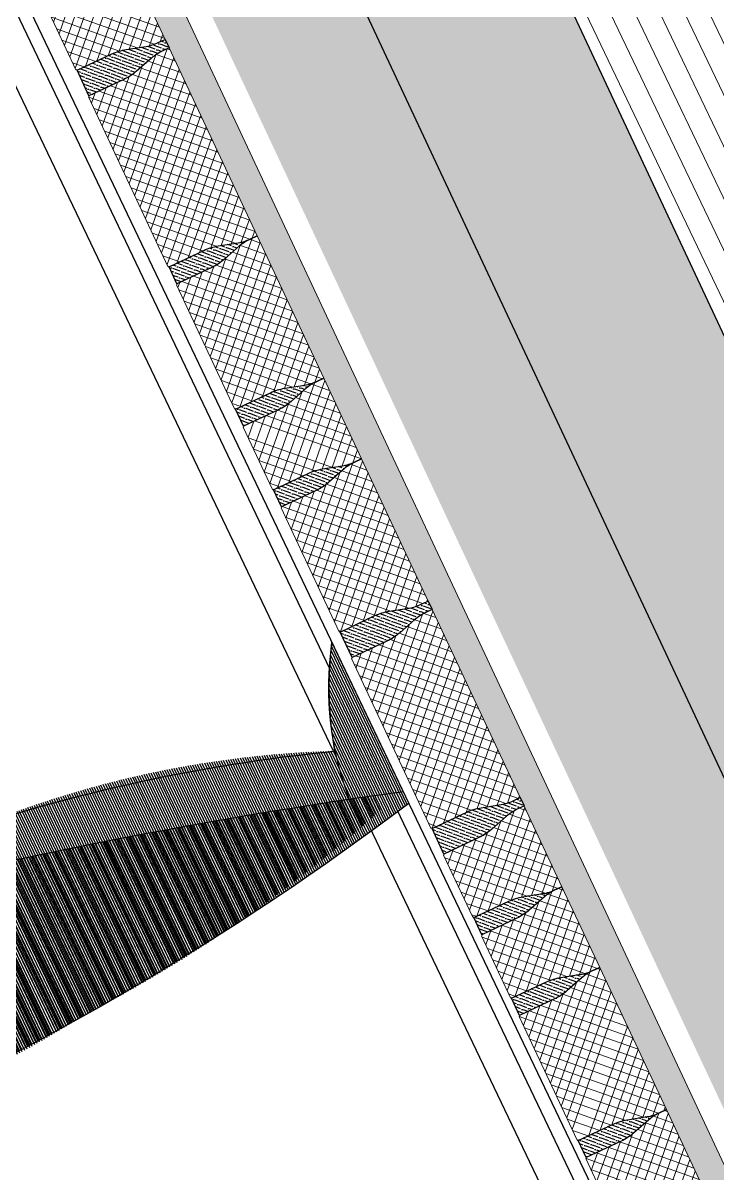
# Model space of a CAD drawing. Header units: metres. Extents: x 679304 to 680626, y 2747329 to 2750056.
# Drawn here: x 679538.747 to 679539.487, y 2747430.985 to 2747432.212 of the extents above; entities that cross this region are included whole.
import ezdxf

# ---------------------------------------------------------------- set-up
doc = ezdxf.new("R2010")
doc.units = ezdxf.units.M
doc.header["$XCLIPFRAME"] = 0
doc.layers.add('-aux', color=50, linetype='Continuous', plot=False)
doc.layers.add('00_Aux', color=5, linetype='Continuous', plot=False)
for name, color, linetype, lineweight in [('02-L-projecció', 6, 'Continuous', 5), ('02-L-seccionat', 4, 'Continuous', 5), ('3-TR Formigó', 252, 'Continuous', 0), ('3-TR terra compactada', 45, 'Continuous', 0), ('3-TR Tot-u', 37, 'Continuous', 0)]:
    doc.layers.add(name, color=color, linetype=linetype, lineweight=lineweight)
doc.layers.add('02-L-SEC-View 1', color=7, linetype='Continuous')
doc.layers.add('3-TR tot_u', color=8, linetype='Continuous', lineweight=5, true_color=0x787878)
for name, color, linetype, true_color in [('EIT_3 TR sorra', 9, 'Continuous', 0xd8ceb0), ('SL_TREE_ACACIA_PYCNANTHA', 52, 'Continuous', 0xe0e000), ('SL_TREE_BOMBAX_CEIBA', 24, 'Continuous', 0x8f2400), ('SL_TREE_PROSOPIS_CINERARIA', 66, 'Continuous', 0x5f7f00)]:
    doc.layers.add(name, color=color, linetype=linetype, true_color=true_color)
picture_1 = doc.add_image_def('image2.png', size_in_pixel=(716, 586))
picture_2 = doc.add_image_def('image3.png', size_in_pixel=(1135, 973))
picture_3 = doc.add_image_def('image1.png', size_in_pixel=(900, 793))
pattern_1 = [(44.99999999999999, (-21.06302653206512, 1.064129065256565), (-0.0067351920908019, 0.0067351920908019), []), (134.9999999999999, (-21.06302653206512, 1.064129065256565), (-0.0067351920908019, -0.0067351920908019), [])]
pattern_2 = [(43.98579928974752, (-7.050391525961458, -100.0883325738832), (0.0019272751255601, 0.0066038919240475), [0.0085328125000001, -0.0017065625, 0, -0.0017065625])]

# ---------------------------------------------------------------- blocks, each defined once
blk = doc.blocks.new('General Section WaterFalls')
at = {"layer": '3-TR Formigó'}
h = blk.add_hatch(dxfattribs=at)
h.set_pattern_fill('ANSI37', color=256, scale=0.003, angle=-18.27604261022104, style=0)
h.set_pattern_definition([(44.99999999999999, (-22.75397421512753, 1.077320956159383), (-0.0067351920908019, 0.0067351920908019), []), (134.9999999999999, (-22.75397421512753, 1.077320956159383), (-0.0067351920908019, -0.0067351920908019), [])])
edge = h.paths.add_edge_path()
edge.add_line((21.9023396470584, -30.09508541738615), (21.90240355192034, -30.08688988849667))
edge.add_arc((21.85398745862767, -30.08651237282902), 0.0484175649230996, -0.4467450231167824, 15.55227412958898)
edge.add_line((21.90063227433711, -30.07353077898733), (21.89484752481898, -30.05274530857753))
edge.add_arc((21.94989984016865, -30.03742385143414), 0.057144592462795, 179.5532501677238, 195.5522692723542, ccw=False)
edge.add_line((21.89275698410347, -30.03697828506119), (21.89307764207185, -29.99585426224232))
edge.add_line((21.8930776421912, -29.99585426226258), (21.89228046079783, -29.99584804513678))
edge.add_line((21.89228046033532, -29.99584804521873), (21.89228704250957, -29.99500399500162))
edge.add_line((21.8922870438546, -29.99500399501994), (21.81899147761222, -29.99443248384072))
edge.add_line((21.81899147713557, -29.9944324833341), (21.81898489500088, -29.99527653454507))
edge.add_line((21.81898489454761, -29.99527653586119), (21.81818771314607, -29.99527031579031))
edge.add_line((21.81818771362305, -29.99527031509206), (21.81786705596306, -30.03639434291677))
edge.add_arc((21.76072420878336, -30.03594878106378), 0.0571445841313688, -16.44576432809248, -0.44674519530951784, ccw=False)
edge.add_line((21.81553090177477, -30.05212684767321), (21.80942273260667, -30.07281959105859))
edge.add_arc((21.85585943190381, -30.08652697061189), 0.0484175513567676, 163.5542323495689, 179.5532514948844)
edge.add_line((21.80744335241616, -30.08614945109002), (21.80737944957948, -30.09434498015795))
edge.add_line((21.80737945018336, -30.09434498054907), (21.90233964721727, -30.09508541755347))
h = blk.add_hatch(dxfattribs=at)
h.set_pattern_fill('ANSI37', color=256, scale=0.003, angle=-18.27604261022104, style=0)
h.set_pattern_definition(pattern_1)
edge = h.paths.add_edge_path()
edge.add_line((22.06982569443062, -30.09639486507513), (22.0698895968961, -30.08819933490381))
edge.add_arc((22.02147351158783, -30.08782180957496), 0.0484175568783834, -0.4467552747807046, 15.55226391264616)
edge.add_line((22.068118322175, -30.07484022667632), (22.06233357195404, -30.0540547550536))
edge.add_arc((22.11738588614389, -30.03873329702765), 0.0571445926253242, 179.553250576455, 195.5522697251875, ccw=False)
edge.add_line((22.06024303147569, -30.0382877313532), (22.06056368914794, -29.99716370794612))
edge.add_line((22.06056368909776, -29.99716370785609), (22.0597665076689, -29.99715749120897))
edge.add_line((22.05976650770754, -29.99715749151074), (22.05977308951467, -29.99631344166278))
edge.add_line((22.05977308936417, -29.99631344131194), (21.91395165101313, -29.99517641831788))
edge.add_line((21.91395165026188, -29.99517641821876), (21.91394507048817, -29.99602047119026))
edge.add_line((21.91394507093355, -29.99602047121152), (21.9131478887582, -29.99601425088508))
edge.add_line((21.913147888612, -29.99601425090805), (21.91282723076641, -30.03713827818106))
edge.add_arc((21.85568438237533, -30.03669271385297), 0.0571445854133193, -16.445767172759474, -0.44674806095338226, ccw=False)
edge.add_line((21.91049107676372, -30.05287078325637), (21.90438290832986, -30.07356352590343))
edge.add_arc((21.95081960828975, -30.08727090782486), 0.0484175526935479, 163.5542300936993, 179.553249204069)
edge.add_line((21.90240352740511, -30.08689338690601), (21.90233962331697, -30.09508891605104))
edge.add_line((21.90233962284401, -30.09508891636506), (22.06982569393678, -30.09639486484757))
h = blk.add_hatch(dxfattribs=at)
h.set_pattern_fill('ANSI37', color=256, scale=0.003, angle=-18.27604261022104, style=0)
h.set_pattern_definition(pattern_1)
edge = h.paths.add_edge_path()
edge.add_line((22.1647858642973, -30.09713886864484), (22.16484976930527, -30.08894333931319))
edge.add_arc((22.11643367586658, -30.08856582292356), 0.0484175649548525, -0.4467444563532101, 15.55227466404321)
edge.add_line((22.16307849111036, -30.0755842293147), (22.15729374159222, -30.0547987589049))
edge.add_arc((22.2123460569419, -30.03947730315849), 0.0571445920410293, 179.5532493145228, 195.5522684316683, ccw=False)
edge.add_line((22.15520320134237, -30.03903173562139), (22.15552385931076, -29.99790771280252))
edge.add_line((22.15552385943011, -29.99790771282278), (22.15472667825781, -29.99790149576999))
edge.add_line((22.15472667803988, -29.9979014955461), (22.15473325977196, -29.99705744518296))
edge.add_line((22.15473325969651, -29.99705744488165), (22.08143769367523, -29.99648593377544))
edge.add_line((22.08143769437447, -29.99648593482561), (22.0814311120187, -29.99732998596358))
edge.add_line((22.08143111132085, -29.99732998479158), (22.08063393017588, -29.99732376431502))
edge.add_line((22.08063393086195, -29.9973237651866), (22.08031327294539, -30.03844779341697))
edge.add_arc((22.0231704255566, -30.03800223208964), 0.0571445841631217, -16.445763861437285, -0.44674471510109015, ccw=False)
edge.add_line((22.07797711901367, -30.05418029823341), (22.071868949589, -30.07487304202444))
edge.add_arc((22.11830564914271, -30.08858042187057), 0.0484175513567676, 163.5542323495689, 179.5532514948844)
edge.add_line((22.0698895691894, -30.08820290234871), (22.06982566671984, -30.09639843104748))
edge.add_line((22.06982566695661, -30.09639843134209), (22.16478586362339, -30.09713886871566))
h = blk.add_hatch(dxfattribs=at)
h.set_pattern_fill('ANSI37', color=256, scale=0.003, angle=-18.27604261022104, style=0)
h.set_pattern_definition(pattern_1)
edge = h.paths.add_edge_path()
edge.add_line((22.25974611891434, -30.09787223767489), (22.25981002399736, -30.08967670885843))
edge.add_arc((22.21139393234626, -30.08929919358343), 0.0484175634033132, -0.4467438658289859, 15.55227527998455)
edge.add_line((22.25803874619305, -30.07631759997457), (22.25225399659986, -30.05553212904958))
edge.add_arc((22.30730631202459, -30.04021067125723), 0.057144592462795, 179.5532501677238, 195.5522692723542, ccw=False)
edge.add_line((22.25016345549375, -30.03976510511711), (22.25048411357267, -29.99864108233475))
edge.add_line((22.25048411358148, -29.99864108255133), (22.2496869321881, -29.99863486542553))
edge.add_line((22.24968693219125, -29.99863486504182), (22.24969351436551, -29.99779081482471))
edge.add_line((22.24969351477921, -29.99779081484303), (22.1763979484263, -29.9972193036273))
edge.add_line((22.17639794806018, -29.99721930408851), (22.1763913659255, -29.99806335529948))
edge.add_line((22.17639136686921, -29.99806335521862), (22.17559418557821, -29.99805713518424))
edge.add_line((22.17559418501332, -29.9980571353808), (22.17527352735333, -30.03918116320551))
edge.add_arc((22.1181306806393, -30.0387356011197), 0.0571445840205445, -16.445764324364518, -0.4467451595709804, ccw=False)
edge.add_line((22.1729373736307, -30.05491366749629), (22.16682920435207, -30.07560641084516))
edge.add_arc((22.21326590375975, -30.08931378927082), 0.0484175515028689, 163.554233446704, 179.5532525440513)
edge.add_line((22.1648498242721, -30.0889362716116), (22.16478592158145, -30.09713180023736))
edge.add_line((22.1647859220393, -30.09713180037215), (22.25974611881663, -30.09787223778222))
h = blk.add_hatch(dxfattribs=at)
h.set_pattern_fill('ANSI37', color=256, scale=0.003, angle=-18.27604261022104, style=0)
h.set_pattern_definition(pattern_1)
edge = h.paths.add_edge_path()
edge.add_line((22.49097582977265, -30.09967522299849), (22.49103973437393, -30.09147969304213))
edge.add_arc((22.44262365018949, -30.09110217634589), 0.0484175570857096, -0.4467455132575356, 15.55227354001481)
edge.add_line((22.48926845798269, -30.078120585531), (22.48348370842498, -30.05733511412733))
edge.add_arc((22.53853602521122, -30.04201365541667), 0.0571445945635214, 179.5532509293158, 195.5522701089784, ccw=False)
edge.add_line((22.48139316821471, -30.04156809020788), (22.48171382636461, -30.00044406646815))
edge.add_line((22.48171382630244, -30.00044406577945), (22.4809166453908, -30.00043784979354))
edge.add_line((22.48091664537787, -30.00043785059825), (22.48092322607958, -29.99959380038522))
edge.add_line((22.48092322563753, -29.99959380039945), (22.28135784349012, -29.9980377172951))
edge.add_line((22.28135784342885, -29.9980377170723), (22.28135126129417, -29.99888176828327))
edge.add_line((22.28135126130656, -29.99888176796958), (22.28055408082892, -29.99887554918461))
edge.add_line((22.28055408131331, -29.99887554952875), (22.28023342324255, -30.0399995752562))
edge.add_arc((22.22309056483209, -30.039554013405), 0.0571445944703978, -16.445763722848085, -0.4467446058545761, ccw=False)
edge.add_line((22.27789726899937, -30.05573208257556), (22.2717890992035, -30.07642482526321))
edge.add_arc((22.31822580005974, -30.09013220248744), 0.0484175517950717, 163.5542356409741, 179.5532547689258)
edge.add_line((22.26980972010642, -30.08975468622521), (22.26974581682757, -30.0979502151471))
edge.add_line((22.26974581601098, -30.09795021545142), (22.49097583005127, -30.09967522327349))
h = blk.add_hatch(dxfattribs=at)
h.set_pattern_fill('ANSI37', color=256, scale=0.003, angle=-18.27604261022104, style=0)
h.set_pattern_definition(pattern_1)
edge = h.paths.add_edge_path()
edge.add_line((22.66846157098189, -30.10106264031492), (22.66852547352243, -30.09286711065879))
edge.add_arc((22.62010938860476, -30.09248958714306), 0.0484175575277632, -0.4467537853911436, 15.5522653626231)
edge.add_line((22.66675419872627, -30.0795080033131), (22.66096944898296, -30.05872253135773))
edge.add_arc((22.71602176269516, -30.04340107366443), 0.0571445910121853, 179.5532511125338, 195.5522702470631, ccw=False)
edge.add_line((22.65887890849263, -30.04295550798997), (22.65919956612529, -30.00183148358904))
edge.add_line((22.65919956564903, -30.00183148402721), (22.65840238403865, -30.00182526830093))
edge.add_line((22.65840238472447, -30.00182526814751), (22.65840896656709, -30.00098121782088))
edge.add_line((22.65840896684677, -30.00098121794872), (22.51258752871681, -29.99984419502767))
edge.add_line((22.51258752821013, -29.99984419485554), (22.51258094814028, -30.00068824723884))
edge.add_line((22.51258094841614, -30.00068824738264), (22.51178376635134, -30.0006820270927))
edge.add_line((22.51178376656026, -30.0006820266135), (22.51146310845809, -30.04180605429219))
edge.add_arc((22.4543202589266, -30.04136049211957), 0.0571445857937323, -16.44576484321192, -0.4467457313884893, ccw=False)
edge.add_line((22.50912695471197, -30.05753855966032), (22.50301878624263, -30.07823130278606))
edge.add_arc((22.5494554839097, -30.09193868422881), 0.0484175509333363, 163.5542296089313, 179.5532487454264)
edge.add_line((22.50103940442205, -30.09156116330996), (22.50097550033391, -30.09975669245499))
edge.add_line((22.5009755003266, -30.09975669207051), (22.66846157119829, -30.10106264048001))
h = blk.add_hatch(dxfattribs=at)
h.set_pattern_fill('ANSI37', color=256, scale=0.003, angle=-18.27604261022104, style=0)
h.set_pattern_definition(pattern_1)
edge = h.paths.add_edge_path()
edge.add_line((22.76342174177989, -30.10180657403544), (22.7634856463102, -30.09361104503645))
edge.add_arc((22.71506955381483, -30.09323352924548), 0.0484175649548525, -0.4467444563532101, 15.55227466404321)
edge.add_line((22.76171436952427, -30.08025193586945), (22.75592962022722, -30.05946646553267))
edge.add_arc((22.81098193489015, -30.04414500878193), 0.057144592462795, 179.5532501677238, 195.5522692723542, ccw=False)
edge.add_line((22.75383907975629, -30.04369944194332), (22.75415973794576, -30.00257541919746))
edge.add_line((22.75415973877534, -30.00257541937754), (22.75336255738197, -30.00256920225174))
edge.add_line((22.75336255645379, -30.00256920186803), (22.75336913840696, -30.0017251515779))
edge.add_line((22.75336913857609, -30.00172515166923), (22.68007357244426, -30.00115364052652))
edge.add_line((22.68007357232272, -30.00115364114754), (22.68006698996696, -30.00199769228551))
edge.add_line((22.68006699020043, -30.00199769157916), (22.67926980913051, -30.00199147161779))
edge.add_line((22.6792698088102, -30.00199147174135), (22.67894915092913, -30.04311549949304))
edge.add_arc((22.62180630350485, -30.04266993771307), 0.0571445840205445, -16.445764324364518, -0.4467451595709804, ccw=False)
edge.add_line((22.67661299789324, -30.05884800408967), (22.67050482850407, -30.07954074740203))
edge.add_arc((22.71694152802229, -30.09324812656269), 0.048417551386513, 163.554233451104, 179.5532525862316)
edge.add_line((22.66852544853464, -30.09287060843781), (22.66846154602959, -30.10106613761525))
edge.add_line((22.66846154537052, -30.10106613789685), (22.76342174229388, -30.10180657486474))
h = blk.add_hatch(dxfattribs=at)
h.set_pattern_fill('ANSI37', color=256, scale=0.003, angle=-18.27604261022104, style=0)
h.set_pattern_definition(pattern_1)
edge = h.paths.add_edge_path()
edge.add_line((22.93090781243518, -30.10311252390966), (22.9309717151968, -30.09491699432655))
edge.add_arc((22.88255562866106, -30.09453946957365), 0.0484175590793026, -0.4467543759151388, 15.55226474668205)
edge.add_line((22.92920044064522, -30.08155788597651), (22.92341569068083, -30.06077241394813))
edge.add_arc((22.97846800275147, -30.04545095469803), 0.0571445895615756, 179.5532520930825, 195.5522712217721, ccw=False)
edge.add_line((22.92132514948026, -30.04500539042056), (22.92164580707744, -30.0038813664983))
edge.add_line((22.92164580803365, -30.00388136692345), (22.92084862671532, -30.00387515031284))
edge.add_line((22.92084862664342, -30.00387515011244), (22.92085520878218, -30.003031100374))
edge.add_line((22.92085520830005, -30.00303110084497), (22.77503376965287, -30.0018940772627))
edge.add_line((22.77503376966342, -30.00189407682047), (22.77502718988971, -30.00273812979197))
edge.add_line((22.77502718940377, -30.00273812958039), (22.77423000756005, -30.00273190936348))
edge.add_line((22.77423000801355, -30.00273190950975), (22.77390934957976, -30.04385593707891))
edge.add_arc((22.71676650084555, -30.04341037385166), 0.0571445856194023, -16.445765776522194, -0.4467466560666935, ccw=False)
edge.add_line((22.77157319616526, -30.05958844232373), (22.76546502777097, -30.08028118596465))
edge.add_arc((22.81190172443166, -30.09398856712505), 0.048417549319226, 163.5542302212982, 179.5532493359505)
edge.add_line((22.76348564680666, -30.09361104574054), (22.76342174264346, -30.10180657437038))
edge.add_line((22.76342174177989, -30.10180657403544), (22.93090781239501, -30.1031125228506))
h = blk.add_hatch(dxfattribs=at)
h.set_pattern_fill('ANSI37', color=256, scale=0.003, angle=-18.27604261022104, style=0)
h.set_pattern_definition(pattern_1)
edge = h.paths.add_edge_path()
edge.add_line((23.15213782852516, -30.10483750584536), (23.15220173286987, -30.09664197629467))
edge.add_arc((23.10378564661369, -30.09626445919276), 0.0484175584946718, -0.4467466283651467, 15.55227246631219)
edge.add_line((23.15043045580387, -30.08328286837786), (23.1446457063922, -30.06249739653203))
edge.add_arc((23.19969802210108, -30.04717593826354), 0.0571445932096191, 179.5532518741258, 195.5522710187067, ccw=False)
edge.add_line((23.14255516650155, -30.04673037305475), (23.14287582454091, -30.00560634927851))
edge.add_line((23.14287582458928, -30.00560634955764), (23.14207864375271, -30.00560013408692))
edge.add_line((23.14207864366472, -30.00560013344511), (23.14208522458751, -30.0047560833051))
edge.add_line((23.14208522392437, -30.00475608371198), (22.94251984177696, -30.00320000060762))
edge.add_line((22.94251984264702, -30.00320000061766), (22.94251326021619, -30.00404405124044))
edge.add_line((22.9425132595934, -30.00404405128211), (22.94171607911577, -30.00403783249714))
edge.add_line((22.94171607960016, -30.00403783237562), (22.9413954215294, -30.04516185810307))
edge.add_arc((22.8842525659129, -30.04471629764885), 0.0571445928397872, -16.445762741073622, -0.44674358956729066, ccw=False)
edge.add_line((22.93905926821754, -30.06089436542243), (22.93295109831113, -30.08158710807357))
edge.add_arc((22.97938779881224, -30.09529448486865), 0.0484175516787158, 163.5542356453741, 179.5532547689258)
edge.add_line((22.93097171839327, -30.09491696860641), (22.93090781496839, -30.10311249797048))
edge.add_line((22.93090781522915, -30.10311249829829), (23.15213782937997, -30.10483750615686))
h = blk.add_hatch(dxfattribs=at)
h.set_pattern_fill('ANSI37', color=256, scale=0.003, angle=-18.27604261022104, style=0)
h.set_pattern_definition(pattern_1)
edge = h.paths.add_edge_path()
edge.add_line((23.25709772249684, -30.10565591463819), (23.25716162743383, -30.09746038626391))
edge.add_arc((23.2087455354631, -30.09708287054673), 0.0484175649548525, -0.4467444563532101, 15.55227466404321)
edge.add_line((23.25539034977555, -30.08410127693788), (23.24960560018236, -30.06331580601288))
edge.add_arc((23.3046579156071, -30.04799434868619), 0.057144592462795, 179.5532501677238, 195.5522692723542, ccw=False)
edge.add_line((23.24751506093889, -30.04754878161475), (23.24783571901782, -30.00642475883239))
edge.add_line((23.24783571902663, -30.00642475951463), (23.24703853785433, -30.00641854246184))
edge.add_line((23.24703853810206, -30.00641854270361), (23.24704511994468, -30.00557449237698))
edge.add_line((23.24704511882737, -30.0055744915735), (23.173749552585, -30.00500298039428))
edge.add_line((23.17374955257401, -30.00500298058614), (23.17374297043933, -30.00584703179712))
edge.add_line((23.17374297138304, -30.0058470312506), (23.17294579009203, -30.00584081121621))
edge.add_line((23.17294578999281, -30.00584081164561), (23.17262513233282, -30.04696483947032))
edge.add_arc((23.11548228515312, -30.04651927901432), 0.0571445841948746, -16.44576339478209, -0.4467442348927193, ccw=False)
edge.add_line((23.17028897907585, -30.0626973444596), (23.16418080961161, -30.08339008725677))
edge.add_arc((23.21061750873923, -30.09709746623412), 0.0484175513716403, 163.5542329003365, 179.5532520194679)
edge.add_line((23.16220142878592, -30.09671994834207), (23.16213752639141, -30.10491547755603))
edge.add_line((23.16213752655313, -30.10491547733546), (23.25709772310937, -30.1056559146725))
at = {"layer": '3-TR terra compactada'}
h = blk.add_hatch(dxfattribs=at)
h.set_pattern_fill('LINE', color=256, scale=0.0075)
h.set_pattern_definition([(360, (-1.593222050461918, -1.450000001117587), (0, 0.0238125), [])])
edge = h.paths.add_edge_path(flags=16)
edge.add_arc((87.91270721703766, -34.89102650922723), 0.0300000000000011, 0, 360)
h.paths.add_polyline_path([(60.86794612370431, -34.06345526850782), (60.86794612370431, -34.8165326055605), (77.28848761087283, -34.81653260439634), (77.28848760994151, -35.96653260430321), (94.02980208816007, -35.96653260337189), (94.02346620196477, -34.53352967253886), (88.77741158520803, -34.42881766473874), (88.7764219455421, -34.4783984052483), (88.67512278445065, -34.85645277681761), (84.06023222394288, -34.76436978625134), (83.96552849235012, -34.41241660504602), (83.95774579746649, -34.38224918977358), (83.95875280490145, -34.33179827523418), (79.98875382728875, -34.25026744417846), (79.98875382775441, -35.78771875007078), (77.43852502759546, -35.78771875007078), (77.43852502852678, -35.43748732609675), (78.61814005719498, -35.43770227907226), (78.05505687510595, -33.4629564518109), (67.10211191978306, -33.3788115279749), (67.01179703883827, -33.17811179091223), (66.85097349714488, -33.17687627975829), (63.56725041614845, -33.15126436809078), (63.56725041707978, -34.70336046814919), (61.01713174395263, -34.70336046768352), (61.0171317444183, -34.35336060426198), (62.10765844490379, -34.35336060402915), (61.58575402200222, -32.50950451311656), (50.68157043308019, -32.42573419259861), (50.59114177431911, -32.2250335814897), (50.42511908290908, -32.2237581287045), (47.14811543934047, -32.19819437991828), (47.14721526950597, -33.38156245509163), (44.99754665372893, -33.38156245509163), (44.99754665279761, -33.03156259073876), (45.56926759378984, -33.03156259120442), (45.14311256445944, -31.55625739693642), (34.2616229839623, -31.47266142093577), (34.17091776337475, -31.2719586850144), (34.00475173024461, -31.27068213094026), (30.72633214015514, -31.24511096207425), (30.72633214108646, -32.37863686797209), (28.57621343620122, -32.37863686820492), (28.57621343526989, -32.02863700361922), (29.14793437626213, -32.02863700361922), (28.72177934786305, -30.55333180958405), (17.8412764519453, -30.4697434140835), (17.68143947003409, -31.50181839196012), (28.27606689184904, -31.50181839149445), (28.27606689091772, -32.61037793336436), (44.44740463607013, -32.61037793196738), (44.44740463700145, -34.06345526920631)])
at = {"layer": '3-TR Tot-u'}
h = blk.add_hatch(dxfattribs=at)
h.set_pattern_fill('EARTH', color=256, scale=0.005, angle=-84.07414778341365)
h.set_pattern_definition([(275.9258522165863, (27.87454973626882, -31.62861592276022), (0.0348582512672567, -0.0283024260194916), [0.03175, -0.03175]), (275.9258522165863, (27.88639236288145, -31.62738670548424), (0.0348582512672567, -0.0283024260194916), [0.03175, -0.03175]), (275.9258522165863, (27.89823498949409, -31.6261574884411), (0.0348582512672567, -0.0283024260194916), [0.03175, -0.03175]), (5.925852216586345, (27.90259227156639, -31.62969529186375), (0.0283024260194916, 0.0348582512672567), [0.03175, -0.03175]), (5.925852216586345, (27.90382148884237, -31.64153791847639), (0.0283024260194916, 0.0348582512672567), [0.03175, -0.03175]), (5.925852216586345, (27.90505070518702, -31.65338054532185), (0.0283024260194916, 0.0348582512672567), [0.03175, -0.03175])])
h.paths.add_polyline_path([(17.8412764519453, -30.4697434140835), (28.72177934786305, -30.55333180958405), (28.80537299579009, -30.84863540693187), (29.57612518081442, -30.84863695688546), (29.57612646790222, -30.55989524768666), (28.95151915913448, -30.5550967627205), (28.89673480344936, -30.35466998582706), (17.74958454584703, -30.26903309766203)])
at = {"layer": '3-TR tot_u'}
h = blk.add_hatch(dxfattribs=at)
h.set_pattern_fill('AR-CONC', color=256, scale=0.00025, angle=90.27678088138285)
h.set_pattern_definition([(158.5528234916038, (-16.42133875610307, 0.9000845635309815), (-0.0107141402033441, 0.0444470353765646), [0.0047625, -0.0523874999999999]), (103.5528234916037, (-16.42133875610307, 0.9000845635309815), (-0.042478511822929, -0.0235505220209913), [0.00381, -0.0419101460424999]), (209.0042681916038, (-16.42223159829154, 0.9037884704302996), (-0.0531926501422366, 0.0208965138611374), [0.0040475022, -0.0445225611499999]), (154.7370234916037, (-16.43337874626741, 0.896043692715466), (-0.0115985479610558, 0.0675920588494506), [0.00714375, -0.0785812499999999]), (205.1883811016037, (-16.43434529751539, 0.90167635679245), (-0.0775261334246027, 0.036585164494883), [0.006071255785, -0.0667839020399999]), (99.73697466160377, (-16.43337874626741, 0.896043692715466), (-0.0775261334227856, 0.036585164499046), [0.0057149917675, -0.0628649329799999]), (129.5528234916037, (-16.43238918390125, 0.9030739036388695), (0.0121775151173545, 0.0440684300330318), [0.0047625, -0.0523875]), (74.55282349160389, (-16.43238918390125, 0.9030739036388695), (-0.0485699864642681, -3.6222662037e-06), [0.00381, -0.0419099999999999]), (180.0042684916038, (-16.43137439107522, 0.9067462740931659), (-0.0363924715453394, 0.0440648076110835), [0.0040475022, -0.0445224844]), (146.0528234916037, (-16.42133875610307, 0.9000845635309815), (-0.0202858755293875, -0.0059938829911168), [0, -0.041402, 0, -0.042545, 0, -0.04206875]), (116.0528234916039, (-16.42133875610307, 0.9000845635309815), (-0.0290587158829416, 0.0078679387732416), [0, -0.024257, 0, -0.0404494999999999, 0, -0.01603375]), (76.05282349160386, (-16.41683318512514, 0.8866599751636385), (-0.0094277576651399, 0.0325917034802938), [0, -0.0158749999999999, 0, -0.0495299999999999, 0, -0.0657224999999997]), (66.05282349160387, (-16.41481274971738, 0.8806399798486381), (-0.0178091657507202, 0.033085210695806), [0, -0.0206375, 0, -0.032893, 0, -0.0466725])])
h.paths.add_polyline_path([(28.89673480344936, -30.35466998582706), (29.07426458364353, -30.20602941629477), (17.68178908992559, -30.11850783950649), (17.74958454584703, -30.26903309766203)])
at = {"layer": 'EIT_3 TR sorra'}
h = blk.add_hatch(dxfattribs=at)
h.set_pattern_fill('ANSI36', color=256, scale=0.001075, angle=-1.014200710252469, style=0, double=1)
h.set_pattern_definition([(43.98579928974752, (-7.911473620217293, -100.0816114170011), (0.0019272751255601, 0.0066038919240475), [0.0085328125000001, -0.0017065625, 0, -0.0017065625])])
edge = h.paths.add_edge_path()
edge.add_line((21.90233962284401, -30.09508891683072), (21.90240352457526, -30.08689338739772))
edge.add_arc((21.85398743860424, -30.08651586994529), 0.0484175571965339, -0.4467455554378482, 15.55227354001481)
edge.add_line((21.90063224779442, -30.07353427866474), (21.89484749973658, -30.05274880383322))
edge.add_arc((21.94989981548861, -30.03742734878324), 0.0571445932324025, 179.5532479252431, 195.5522670691067, ccw=False)
edge.add_line((21.89275695988909, -30.03698178054765), (21.89307764530725, -29.99585426191526))
edge.add_line((21.89307764451951, -29.99585426133126), (21.91314791374843, -29.99601075625151))
edge.add_line((21.91314791422337, -29.99601075658575), (21.91282722711974, -30.03713827809429))
edge.add_arc((21.85568437865004, -30.03669271455147), 0.0571445855876494, -16.445766243177218, -0.44674713627517804, ccw=False)
edge.add_line((21.91049107257277, -30.05287078302354), (21.90438290417031, -30.07356352371937))
edge.add_arc((21.95081960363314, -30.08727090805769), 0.0484175521388882, 163.554226806694, 179.5532459300276)
edge.add_line((21.90240352321416, -30.08689338481054), (21.90233962237543, -30.09508891748069))
h = blk.add_hatch(dxfattribs=at)
h.set_pattern_fill('ANSI36', color=256, scale=0.001075, angle=-1.014200710252469, style=0, double=1)
h.set_pattern_definition([(43.98579928974752, (-7.911473644897341, -100.0816149841994), (0.0019272751255601, 0.0066038919240475), [0.0085328125000001, -0.0017065625, 0, -0.0017065625])])
edge = h.paths.add_edge_path()
edge.add_line((22.06982566742226, -30.09639843087644), (22.06988957110372, -30.0882029011067))
edge.add_arc((22.02147349016741, -30.08782538352534), 0.0484175530798496, -0.4467463040015445, 15.55227286415938)
edge.add_line((22.06811829470098, -30.07484379410744), (22.06233354678917, -30.05405831883374))
edge.add_arc((22.11738586146385, -30.03873685747385), 0.0571445942156798, 179.5532539892589, 195.5522731529118, ccw=False)
edge.add_line((22.06024300539866, -30.03829129459337), (22.06056369210378, -29.9971637754052))
edge.add_line((22.06056369142607, -29.99716377584264), (22.08063396025647, -29.99732027308326))
edge.add_line((22.08063396019861, -29.99732027342543), (22.08031327341844, -30.03844779209841))
edge.add_arc((22.02317041205242, -30.03800222836435), 0.0571445991723342, -16.445766208971975, -0.4467471030308161, ccw=False)
edge.add_line((22.07797711901367, -30.05418030079454), (22.07186895097832, -30.07487304112122))
edge.add_arc((22.11830564215779, -30.08858042256907), 0.0484175438924898, 163.5542276698587, 179.5532467843143)
edge.add_line((22.06988957012072, -30.08820289932192), (22.06982566739867, -30.09639842989889))
h = blk.add_hatch(dxfattribs=at)
h.set_pattern_fill('ANSI36', color=256, scale=0.001075, angle=-1.014200710252469, style=0, double=1)
h.set_pattern_definition([(43.98579928974752, (-7.649027403444051, -100.0836648675613), (0.0019272751255601, 0.0066038919240475), [0.0085328125000001, -0.0017065625, 0, -0.0017065625])])
edge = h.paths.add_edge_path()
edge.add_line((22.16478583961725, -30.09714236622676), (22.16484974145904, -30.08894683683027))
edge.add_arc((22.11643365491182, -30.08856931957416), 0.0484175587480732, -0.4467461459621233, 15.55227300076649)
edge.add_line((22.16307846503332, -30.07558772922493), (22.15729371693999, -30.05480225487209))
edge.add_arc((22.21234603226185, -30.03948079864495), 0.0571445923002657, 179.553249723254, 195.552268819521, ccw=False)
edge.add_line((22.15520317619667, -30.03903523087501), (22.15552386231358, -29.99790771198299))
edge.add_line((22.1555238631554, -29.99790771258995), (22.17559413194214, -29.99806420736417))
edge.add_line((22.17559413146227, -29.99806420668028), (22.17527344450468, -30.03919172774665))
edge.add_arc((22.1181305940263, -30.03874616371468), 0.0571445871391887, -16.4457667582966, -0.4467476366154983, ccw=False)
edge.add_line((22.17293729027733, -30.05492423358373), (22.16682912172884, -30.07561697472174))
edge.add_arc((22.21326581761241, -30.08932435675524), 0.0484175490418961, 163.5542285777955, 179.5532477200199)
edge.add_line((22.16484974091873, -30.08894683420658), (22.16478583960233, -30.09714236720938))
h = blk.add_hatch(dxfattribs=at)
h.set_pattern_fill('ANSI36', color=256, scale=0.001075, angle=-1.014200710252469, style=0, double=1)
h.set_pattern_definition([(43.98579928974752, (-7.449107254389673, -100.0852166477125), (0.0019272751255601, 0.0066038919240475), [0.0085328125000001, -0.0017065625, 0, -0.0017065625])])
edge = h.paths.add_edge_path()
edge.add_line((22.2697457880713, -30.09795370791108), (22.25974609406389, -30.09787573760497))
edge.add_line((22.25974609469995, -30.09787573781796), (22.25980999657723, -30.08968020794279))
edge.add_arc((22.21139391558245, -30.08930268604308), 0.0484175525406722, -0.4467518872780677, 15.55226728713962)
edge.add_line((22.25803872058168, -30.07632110128179), (22.25225397112227, -30.055535625497))
edge.add_arc((22.3073062794283, -30.0402141683735), 0.057144585751003, 179.5532518318308, 195.5522709720042, ccw=False)
edge.add_line((22.2501634308137, -30.03976860339753), (22.25048411663038, -29.99864108244477))
edge.add_line((22.25048411684111, -29.99864108208567), (22.28055408125792, -29.99887554819228))
edge.add_line((22.28055408131331, -29.99887554929592), (22.28023339454131, -30.04000307091398))
edge.add_arc((22.22309054294601, -30.0395575077273), 0.0571445889285639, -16.445765417979487, -0.44674625186070216, ccw=False)
edge.add_line((22.27789723966271, -30.0557355764322), (22.27178907129982, -30.0764283181219))
edge.add_arc((22.31822576466948, -30.09013569634408), 0.0484175444917677, 163.5542326091673, 179.5532517164675)
edge.add_line((22.26980969170108, -30.08975817682222), (22.26974578828029, -30.09795370765883))
edge.add_line((22.2697457880713, -30.09795370791108), (22.25974609406389, -30.09787573760497))
h = blk.add_hatch(dxfattribs=at)
h.set_pattern_fill('ANSI36', color=256, scale=0.001075, angle=-1.014200710252469, style=0, double=1)
h.set_pattern_definition([(43.98579928974752, (-7.217877543065696, -100.0870196297765), (0.0019272751255601, 0.0066038919240475), [0.0085328125000001, -0.0017065625, 0, -0.0017065625])])
edge = h.paths.add_edge_path()
edge.add_line((22.5009755003266, -30.09975669160485), (22.49097580605853, -30.09967872023187))
edge.add_line((22.49097580602393, -30.09967872081324), (22.49103970819735, -30.09148319152628))
edge.add_arc((22.44262362550944, -30.09110566880554), 0.0484175543138601, -0.4467525621627644, 15.55226651781234)
edge.add_line((22.48926843283698, -30.07812408450991), (22.48348368319605, -30.05733860964597))
edge.add_arc((22.53853599308059, -30.04201715253294), 0.0571445876233784, 179.5532517402217, 195.5522708379812, ccw=False)
edge.add_line((22.481393143069, -30.04157158732414), (22.48171382877514, -30.00044406633487))
edge.add_line((22.48171382769942, -30.00044406577945), (22.51178379222678, -30.00067853192257))
edge.add_line((22.51178379263729, -30.00067853252403), (22.51146310560871, -30.04180605454777))
edge.add_arc((22.45432025333867, -30.04136049281806), 0.0571445892137182, -16.445764492125306, -0.4467453629212059, ccw=False)
edge.add_line((22.50912695191801, -30.0575385610573), (22.50301878336951, -30.07823130219531))
edge.add_arc((22.54945547739044, -30.09193868050352), 0.0484175461058781, 163.5542319968001, 179.5532511259432)
edge.add_line((22.5010394025594, -30.09156116144732), (22.50097549947023, -30.09975669239346))
edge.add_line((22.5009755003266, -30.09975669160485), (22.49097580605853, -30.09967872023187))
h = blk.add_hatch(dxfattribs=at)
h.set_pattern_fill('ANSI36', color=256, scale=0.001075, angle=-1.014200710252469, style=0, double=1)
h.set_pattern_definition([(43.98579928974752, (-7.312837767414748, -100.0862826905213), (0.0019272751255601, 0.0066038919240475), [0.0085328125000001, -0.0017065625, 0, -0.0017065625])])
edge = h.paths.add_edge_path()
edge.add_line((22.66846154537052, -30.1010661367327), (22.66852544857431, -30.09287060729562))
edge.add_arc((22.62010936811567, -30.09249308775179), 0.0484175520344912, -0.4467488003776685, 15.55227034527366)
edge.add_line((22.66675417264924, -30.07951150089502), (22.66096942440579, -30.05872602551181))
edge.add_arc((22.71602173987776, -30.0434045647271), 0.0571445942156798, 179.5532539892589, 195.5522731529118, ccw=False)
edge.add_line((22.65887888381258, -30.04295900184661), (22.65919957051769, -30.00183148265845))
edge.add_line((22.65919956937432, -30.00183148263023), (22.67926983824021, -30.00198797939217))
edge.add_line((22.67926983907819, -30.00198797951453), (22.67894915204145, -30.04311549859317))
edge.add_arc((22.62180629372597, -30.04266993422061), 0.057144595673277, -16.4457661008596, -0.44674695555107746, ccw=False)
edge.add_line((22.67661299789324, -30.05884800641798), (22.67050482960133, -30.07954074715032))
edge.add_arc((22.71694152150303, -30.09324812912382), 0.0484175454051169, 163.5542276126592, 179.553246760554)
edge.add_line((22.66852544760332, -30.09287060564384), (22.66846154517741, -30.10106613680902))
h = blk.add_hatch(dxfattribs=at)
h.set_pattern_fill('ANSI36', color=256, scale=0.001075, angle=-1.014200710252469, style=0, double=1)
h.set_pattern_definition(pattern_2)
edge = h.paths.add_edge_path()
edge.add_line((22.76342171849683, -30.10181007301435), (22.76348562033862, -30.09361454361786))
edge.add_arc((22.71506953472272, -30.09323702636175), 0.0484175569431325, -0.4467460378408971, 15.55227315894657)
edge.add_line((22.76171434298158, -30.08025543647818), (22.75592959518031, -30.059469961241))
edge.add_arc((22.81098190834746, -30.04414850356989), 0.0571445911088926, 179.5532511125338, 195.5522701820826, ccw=False)
edge.add_line((22.75383905461058, -30.04370293789544), (22.75415974061695, -30.00257541896691))
edge.add_line((22.75415974017233, -30.00257541844622), (22.77423000918016, -30.00273191329345))
edge.add_line((22.77423001034185, -30.0027319137007), (22.77390932316317, -30.04385943469406))
edge.add_arc((22.71676647197455, -30.04341387120076), 0.0571445874560959, -16.44576536578728, -0.44674626746751755, ccw=False)
edge.add_line((22.77157316915691, -30.05959194013849), (22.76546500075445, -30.08028468083433))
edge.add_arc((22.81190169788897, -30.09399206424132), 0.0484175506411338, 163.554227414661, 179.5532465205517)
edge.add_line((22.76348561840132, -30.09361454145983), (22.76342171708492, -30.10181007446262))
h = blk.add_hatch(dxfattribs=at)
h.set_pattern_fill('ANSI36', color=256, scale=0.001075, angle=-1.014200710252469, style=0, double=1)
h.set_pattern_definition(pattern_2)
edge = h.paths.add_edge_path()
edge.add_line((22.93090778682381, -30.10311602009461), (22.93097168995255, -30.09492049014234))
edge.add_arc((22.88255561003461, -30.09454297204502), 0.0484175521770683, -0.4467482757942562, 15.55227087972801)
edge.add_line((22.92920041456818, -30.08156138425693), (22.92341566654583, -30.06077590894673))
edge.add_arc((22.97846798365936, -30.04545444762334), 0.057144595925526, 179.5532534889186, 195.5522725660555, ccw=False)
edge.add_line((22.92132512526587, -30.04500888451003), (22.9216458117499, -30.00388136524885))
edge.add_line((22.92164581082761, -30.00388136529364), (22.94171607951198, -30.00403786297644))
edge.add_line((22.94171608053148, -30.0040378626436), (22.94139539364077, -30.04516538128007))
edge.add_arc((22.88425253285095, -30.04471981851384), 0.0571445975417236, -16.445765223469778, -0.4467460867435875, ccw=False)
edge.add_line((22.93905923934653, -30.06089788954705), (22.93295107083353, -30.08159063020638))
edge.add_arc((22.97938776155934, -30.0952980122529), 0.0484175437612613, 163.554227123491, 179.5532462597309)
edge.add_line((22.9309716890566, -30.09492048923858), (22.93090778696233, -30.10311602051328))
h = blk.add_hatch(dxfattribs=at)
h.set_pattern_fill('ANSI36', color=256, scale=0.001075, angle=-1.014200710252469, style=0, double=1)
h.set_pattern_definition([(43.98579928974752, (-6.556715544313192, -100.0921819135546), (0.0019272751255601, 0.0066038919240475), [0.0085328125000001, -0.0017065625, 0, -0.0017065625])])
edge = h.paths.add_edge_path()
edge.add_line((23.16213749861345, -30.10491897491738), (23.15213780489809, -30.10484100372693))
edge.add_line((23.15213780524209, -30.10484100459144), (23.15220170708388, -30.09664547519494))
edge.add_arc((23.10378562705591, -30.09626795328222), 0.0484175509891328, -0.4467512967538944, 15.55226790308085)
edge.add_line((23.15043043112382, -30.0832863682881), (23.14464568166441, -30.0625008925033))
edge.add_arc((23.19969799369574, -30.04717943631113), 0.0571445889772807, 179.5532507954116, 195.5522699282528, ccw=False)
edge.add_line((23.14255514135584, -30.04673387063667), (23.14287582695144, -30.00560634961089))
edge.add_line((23.14287582645193, -30.0056063500233), (23.17294579086874, -30.00584081612991))
edge.add_line((23.17294579092413, -30.0058408153709), (23.17262510422719, -30.04696833750415))
edge.add_arc((23.11548225115985, -30.0465227754321), 0.0571445907652576, -16.445765007244688, -0.4467458632615262, ccw=False)
edge.add_line((23.17028895067051, -30.06270084390417), (23.16418078212202, -30.08339358504218))
edge.add_arc((23.21061747614294, -30.09710096335039), 0.0484175462371067, 163.5542325431677, 179.5532516927069)
edge.add_line((23.16220140177756, -30.09672344452702), (23.16213749835677, -30.10491897536363))
edge.add_line((23.16213749861345, -30.10491897491738), (23.15213780489809, -30.10484100372693))
h = blk.add_hatch(dxfattribs=at)
h.set_pattern_fill('ANSI36', color=256, scale=0.001075, angle=-1.014200710252469, style=0, double=1)
h.set_pattern_definition([(62.26184189996857, (51.65618912968785, 217.9220343257766), (-0.0002408934137097, 0.0068751544213446), [0.0085328125000001, -0.0017065625, 0, -0.0017065625])])
h.paths.add_polyline_path([(17.68118957895785, -30.093503233511), (29.07426458550617, -30.18102941382676), (29.07449839450419, -30.15103024290875), (17.68115054583177, -30.06226211832836)])
at = {"layer": '-aux'}
for points in [[(21.90233962191269, -30.09508891822771), (21.90233962284401, -30.09508891683072), (21.90240352414548, -30.08689338620752, 0.0699225111475427), (21.90063224779442, -30.07353427866474), (21.89484749967232, -30.05274880444631, -0.0699225111480096), (21.89275695988909, -30.03698178054765), (21.89307764451951, -29.99585426133126), (21.91314791422337, -29.99601075658575), (21.9128272277303, -30.03713827766478, -0.0699225111484148), (21.91049107257277, -30.05287078302354), (21.90438290545717, -30.07356352405623, 0.0699225111479849), (21.90240352321416, -30.08689338481054), (21.90233962191269, -30.09508891822771), (21.90233962284401, -30.09508891683072)], [(22.06982566742226, -30.09639843041077), (22.06982566742226, -30.09639843087644), (22.06988957058638, -30.0882029007189, 0.0699225111475427), (22.06811829470098, -30.07484379410744), (22.06233354657888, -30.05405831942335, -0.0699225111480096), (22.06024300539866, -30.03829129459337), (22.06056369142607, -29.99716377584264), (22.08063396019861, -29.99732027342543), (22.08031327417121, -30.03844779217616, -0.0699225111484148), (22.07797711901367, -30.05418030079454), (22.07186895143241, -30.07487304089591, 0.0699225111479849), (22.06988957012072, -30.08820289932192), (22.06982566742226, -30.09639843041077), (22.06982566742226, -30.09639843087644)], [(22.16478583915159, -30.09714236762375), (22.16478583961725, -30.09714236622676), (22.16484974231571, -30.08894683746621, 0.0699225111475427), (22.16307846503332, -30.07558772922493), (22.15729371691123, -30.05480225454085, -0.0699225111480096), (22.15520317619667, -30.03903523087501), (22.1555238631554, -29.99790771258995), (22.17559413146227, -29.99806420668028), (22.17527344450354, -30.03919172869064, -0.0699225111484148), (22.17293729027733, -30.05492423358373), (22.16682912223041, -30.07561697508208, 0.0699225111479849), (22.16484974091873, -30.08894683420658), (22.16478583915159, -30.09714236762375), (22.16478583961725, -30.09714236622676)], [(22.2697457880713, -30.09795370791108), (22.25974609469995, -30.09787573781796), (22.25980999553576, -30.08968020696193, 0.0699225111475427), (22.25803872058168, -30.07632110128179), (22.25225397059694, -30.05553562613204, -0.0699225111480096), (22.2501634308137, -30.03976860339753), (22.25048411684111, -29.99864108208567), (22.28055408131331, -29.99887554929592), (22.28023339342326, -30.04000307014212, -0.0699225111484148), (22.27789723966271, -30.0557355764322), (22.27178907161579, -30.07642831816338, 0.0699225111479849), (22.26980969170108, -30.08975817682222), (22.2697457880713, -30.09795370791108), (22.25974609469995, -30.09787573781796)], [(22.5009755003266, -30.09975669160485), (22.49097580602393, -30.09967872081324), (22.49103970779106, -30.09148319181986, 0.0699225111475427), (22.48926843283698, -30.07812408450991), (22.48348368238658, -30.05733860982582, -0.0699225111480096), (22.481393143069, -30.04157158732414), (22.48171382769942, -30.00044406577945), (22.51178379263729, -30.00067853252403), (22.5114631052129, -30.04180605476722, -0.0699225111484148), (22.50912695191801, -30.0575385610573), (22.50301878340542, -30.07823130208999, 0.0699225111479849), (22.5010394025594, -30.09156116144732), (22.5009755003266, -30.09975669160485), (22.49097580602393, -30.09967872081324)], [(22.66846154490486, -30.1010661367327), (22.66846154537052, -30.1010661367327), (22.66852544946596, -30.09287060750649, 0.0699225111475427), (22.66675417264924, -30.07951150089502), (22.66096942452714, -30.05872602574527, -0.0699225111480096), (22.65887888381258, -30.04295900184661), (22.65919956937432, -30.00183148263023), (22.67926983907819, -30.00198797951453), (22.67894915211946, -30.04311549803242, -0.0699225111484148), (22.67661299789324, -30.05884800641798), (22.67050482938066, -30.07954074628651, 0.0699225111479849), (22.66852544760332, -30.09287060564384), (22.66846154490486, -30.1010661367327), (22.66846154537052, -30.1010661367327)], [(22.76342171756551, -30.10181007394567), (22.76342171849683, -30.10181007301435), (22.76348562026397, -30.09361454332247, 0.0699225111475427), (22.76171434298158, -30.08025543647818), (22.75592959485948, -30.05946996062994, -0.0699225111480096), (22.75383905461058, -30.04370293789544), (22.75415974017233, -30.00257541844622), (22.77423001034185, -30.0027319137007), (22.7739093224518, -30.04385943431407, -0.0699225111484148), (22.77157316915691, -30.05959194013849), (22.765464999713, -30.08028468117118, 0.0699225111479849), (22.76348561840132, -30.09361454145983), (22.76342171756551, -30.10181007394567), (22.76342171849683, -30.10181007301435)], [(22.93090778682381, -30.10311602009461), (22.93090778682381, -30.10311602009461), (22.93097169091925, -30.09492048993707, 0.0699225111475427), (22.92920041456818, -30.08156138425693), (22.92341566644609, -30.06077590817586, -0.0699225111480096), (22.92132512526587, -30.04500888451003), (22.92164581082761, -30.00388136529364), (22.94171608053148, -30.0040378626436), (22.94139539310709, -30.04516538139433, -0.0699225111484148), (22.93905923934653, -30.06089788954705), (22.93295107036829, -30.08159063034691, 0.0699225111479849), (22.9309716890566, -30.09492048923858), (22.93090778682381, -30.10311602009461), (22.93090778682381, -30.10311602009461)], [(23.16213749861345, -30.10491897491738), (23.15213780524209, -30.10484100459144), (23.15220170607791, -30.09664547489956, 0.0699225111475427), (23.15043043112382, -30.0832863682881), (23.14464568067342, -30.06250089267269, -0.0699225111480096), (23.14255514135584, -30.04673387063667), (23.14287582645193, -30.0056063500233), (23.17294579092413, -30.0058408153709), (23.17262510443106, -30.04696833761409, -0.0699225111484148), (23.17028895067051, -30.06270084390417), (23.16418078169227, -30.08339358493686, 0.0699225111479849), (23.16220140177756, -30.09672344452702), (23.16213749861345, -30.10491897491738), (23.15213780524209, -30.10484100459144)]]:
    blk.add_lwpolyline(points, format="xyb", dxfattribs=at)
at = {"layer": '00_Aux'}
blk.add_lwpolyline([(17.8412764519453, -30.4697434140835), (28.72177934786305, -30.55333180958405), (28.80537299579009, -30.84863540693187), (29.57612518081442, -30.84863695688546), (29.57612646790222, -30.55989524768666), (28.95151915913448, -30.5550967627205), (28.89673480344936, -30.35466998582706), (17.74958454584703, -30.26903309766203)], close=True, dxfattribs=at)
at = {"layer": '02-L-projecció'}
for points in [[(17.68118957895785, -30.093503233511), (29.07426458597183, -30.18102941475809)], [(14.41066232090816, -30.24338215566241), (28.89673480344936, -30.35466998582706)], [(44.44740463607013, -32.61037793196738), (28.27606689091772, -32.61037793336436), (28.27606689184904, -31.50181839149445), (17.68143947003409, -31.50181839196012), (17.8412764519453, -30.4697434140835), (28.72177934786305, -30.55333180958405), (29.14793437626213, -32.02863700361922), (28.57621343526989, -32.02863700361922), (28.57621343620122, -32.37863686820492), (30.72633214108646, -32.37863686797209), (30.72633214015514, -31.24511096207425), (34.00475173024461, -31.27068213094026)], [(17.8412764519453, -30.4697434140835), (28.72177934786305, -30.55333180958405)]]:
    blk.add_lwpolyline(points, dxfattribs=at)
at = {"layer": '02-L-seccionat'}
for points in [[(21.9023396470584, -30.09508541738615), (21.90240355115384, -30.08688988885842, 0.0699225111487571), (21.90063227433711, -30.07353077898733), (21.89484752481803, -30.05274530849419, -0.0699225111482901), (21.89275698410347, -30.03697828506119), (21.8930776421912, -29.99585426226258), (21.89228046033532, -29.99584804521873), (21.8922870438546, -29.99500399501994), (21.81899147713557, -29.9944324833341), (21.81898489454761, -29.99527653586119), (21.81818771362305, -29.99527031509206), (21.81786705600098, -30.03639434278011, -0.0699225111482901), (21.81553090177477, -30.05212684767321), (21.80942273326218, -30.07281959033571, 0.0699225111487571), (21.80744335241616, -30.08614945109002), (21.80737945018336, -30.09434498054907)], [(22.06982569443062, -30.09639486507513), (22.06988959712908, -30.0881993342191, 0.0699225111487571), (22.068118322175, -30.07484022667632), (22.06233357125893, -30.0540547547862, -0.0699225111482901), (22.06024303147569, -30.0382877313532), (22.06056368909776, -29.99716370785609), (22.05976650770754, -29.99715749151074), (22.05977308936417, -29.99631344131194), (21.91395165026188, -29.99517641821876), (21.91394507093355, -29.99602047121152), (21.913147888612, -29.99601425090805), (21.91282723052427, -30.03713827789761, -0.0699225111482901), (21.91049107676372, -30.05287078325637), (21.9043829087168, -30.07356352545321, 0.0699225111487571), (21.90240352740511, -30.08689338690601), (21.90233962284401, -30.09508891636506)], [(22.1647858642973, -30.09713886864484), (22.16484976885841, -30.08894333918579, 0.0699225111487571), (22.16307849111036, -30.0755842293147), (22.15729374205694, -30.05479875858873, -0.0699225111482901), (22.15520320134237, -30.03903173562139), (22.15552385943011, -29.99790771282278), (22.15472667803988, -29.9979014955461), (22.15473325969651, -29.99705744488165), (22.08143769437447, -29.99648593482561), (22.08143111132085, -29.99732998479158), (22.08063393086195, -29.9973237651866), (22.08031327230856, -30.03844779334031, -0.0699225111482901), (22.07797711901367, -30.05418029823341), (22.07186895050108, -30.07487304182723, 0.0699225111487571), (22.0698895691894, -30.08820290234871), (22.06982566695661, -30.09639843134209)], [(22.25974611891434, -30.09787223767489), (22.25981002347544, -30.08967670891434, 0.0699225111487571), (22.25803874619305, -30.07631759997457), (22.25225399667397, -30.05553212855011, -0.0699225111482901), (22.25016345549375, -30.03976510511711), (22.25048411358148, -29.99864108255133), (22.24968693219125, -29.99863486504182), (22.24969351477921, -29.99779081484303), (22.17639794806018, -29.99721930408851), (22.17639136686921, -29.99806335521862), (22.17559418501332, -29.9980571353808), (22.1752735269256, -30.0391811626032, -0.0699225111482901), (22.1729373736307, -30.05491366749629), (22.16682920511812, -30.07560641039163, 0.0699225111487571), (22.1648498242721, -30.0889362716116), (22.1647859220393, -30.09713180037215)], [(22.49097582977265, -30.09967522299849), (22.49103973526508, -30.09147969307378, 0.0699225111487571), (22.48926845798269, -30.078120585531), (22.48348370753229, -30.05733511410654, -0.0699225111482901), (22.48139316821471, -30.04156809020788), (22.48171382630244, -30.00044406577945), (22.48091664537787, -30.00043785059825), (22.48092322563753, -29.99959380039945), (22.28135784342885, -29.9980377170723), (22.28135126130656, -29.99888176796958), (22.28055408131331, -29.99887554952875), (22.28023342322558, -30.03999957535416, -0.0699225111482901), (22.27789726899937, -30.05573208257556), (22.2717890990898, -30.07642482593656, 0.0699225111487571), (22.26980972010642, -30.08975468622521), (22.26974581601098, -30.09795021545142)], [(22.66846157098189, -30.10106264031492), (22.66852547414601, -30.09286711132154, 0.0699225111487571), (22.66675419872627, -30.0795080033131), (22.66096944874153, -30.05872253095731, -0.0699225111482901), (22.65887890849263, -30.04295550798997), (22.65919956564903, -30.00183148402721), (22.65840238472447, -30.00182526814751), (22.65840896684677, -30.00098121794872), (22.51258752821013, -29.99984419485554), (22.51258094841614, -30.00068824738264), (22.51178376656026, -30.0006820266135), (22.51146310800686, -30.04180605476722, -0.0699225111482901), (22.50912695471197, -30.05753855966032), (22.50301878526807, -30.07823130302131, 0.0699225111487571), (22.50103940442205, -30.09156116330996), (22.5009755003266, -30.09975669207051)], [(22.76342174177989, -30.10180657403544), (22.76348564680666, -30.09361104574054, 0.0699225111487571), (22.76171436952427, -30.08025193586945), (22.75592961953953, -30.05946646560915, -0.0699225111482901), (22.75383907975629, -30.04369944194332), (22.75415973877534, -30.00257541937754), (22.75336255645379, -30.00256920186803), (22.75336913857609, -30.00172515166923), (22.68007357232272, -30.00115364114754), (22.68006699020043, -30.00199769157916), (22.6792698088102, -30.00199147174135), (22.67894915165379, -30.04311549896375, -0.0699225111482901), (22.67661299789324, -30.05884800408967), (22.670504828915, -30.07954074721784, 0.0699225111487571), (22.66852544853464, -30.09287060843781), (22.66846154537052, -30.10106613789685)], [(22.93090781243518, -30.10311252390966), (22.93097171606496, -30.09491699375212, 0.0699225111487571), (22.92920044064522, -30.08155788597651), (22.92341569066048, -30.0607724133879, -0.0699225111482901), (22.92132514948026, -30.04500539042056), (22.92164580803365, -30.00388136692345), (22.92084862664342, -30.00387515011244), (22.92085520830005, -30.00303110084497), (22.77503376966342, -30.00189407682047), (22.77502718940377, -30.00273812958039), (22.77423000801355, -30.00273190950975), (22.77390934946016, -30.04385593673215, -0.0699225111482901), (22.77157319616526, -30.05958844232373), (22.76546502765268, -30.08028118615039, 0.0699225111487571), (22.76348564680666, -30.09361104574054), (22.76342174177989, -30.10180657403544)], [(23.15213782852516, -30.10483750584536), (23.15220173355192, -30.09664197685197, 0.0699225111487571), (23.15043045580387, -30.08328286837786), (23.14464570721611, -30.06249739648775, -0.0699225111482901), (23.14255516650155, -30.04673037305475), (23.14287582458928, -30.00560634955764), (23.14207864366472, -30.00560013344511), (23.14208522392437, -30.00475608371198), (22.94251984264702, -30.00320000061766), (22.9425132595934, -30.00404405128211), (22.94171607960016, -30.00403783237562), (22.94139542151242, -30.0451618579682, -0.0699225111482901), (22.93905926821754, -30.06089436542243), (22.93295109830797, -30.08158710878343, 0.0699225111487571), (22.93097171839327, -30.09491696860641), (22.93090781522915, -30.10311249829829)], [(23.25709772249684, -30.10565591463819), (23.25716162845492, -30.09746038587764, 0.0699225111487571), (23.25539034977555, -30.08410127693788), (23.24960560025647, -30.06331580574624, -0.0699225111482901), (23.24751506093889, -30.04754878161475), (23.24783571902663, -30.00642475951463), (23.24703853810206, -30.00641854270361), (23.24704511882737, -30.0055744915735), (23.17374955257401, -30.00500298058614), (23.17374297138304, -30.0058470312506), (23.17294578999281, -30.00584081164561), (23.17262513237074, -30.0469648395665, -0.0699225111482901), (23.17028897907585, -30.0626973444596), (23.16418080916628, -30.08339008735493, 0.0699225111487571), (23.16220142878592, -30.09671994834207), (23.16213752655313, -30.10491547733546)]]:
    blk.add_lwpolyline(points, format="xyb", close=True, dxfattribs=at)
blk = doc.blocks.new('prospopis cineraria')
image = blk.add_image(picture_1, insert=(-4.000086040761157, 0), size_in_units=(7.410607290773175, 6.065105967029442))
image.dxf.flags = 15
blk = doc.blocks.new('ACACIA_PYCNANTHA_')
image = blk.add_image(picture_3, insert=(-6.431672699195633, 0), size_in_units=(12.86334539839125, 11.334036556582513), dxfattribs=dict(fade=19))
image.set_boundary_path([(-0.5, -0.5), (899.5, 792.4999999999999)])
image.dxf.clipping = 0
image.dxf.flags = 15
blk = doc.blocks.new('p3')
h = blk.add_hatch()
h.set_pattern_fill('LINE', color=251, scale=0.0007695, angle=8.0277e-12)
h.set_pattern_definition([(360, (-2752.726642806957, -1170.594014672468), (-3e-16, 0.0024431625), [])])
edge = h.paths.add_edge_path()
edge.add_ellipse((0.1515460622199498, 1.508412802601014), major_axis=(-0.0058980132982443, 0.1153410131326468), ratio=0.5250305416528613, start_angle=16.31139852762619, end_angle=159.0494681670241)
edge.add_line((0.1212768568566389, 1.413380850359089), (0.1219062204568218, 1.385371608837431))
edge.add_arc((7.005262105304154, 3.08868813245408), 7.09097140265065, -166.1011125316581, -164.6123640308461)
edge.add_arc((37.19652572239738, 1.312669921042015), 37.0281932045374, -179.8366650460956, -178.8956705506944)
edge.add_arc((-1.361374256633553, 0.6098415229971579), 1.536622505865032, -8.196611979246711, -0.403284846094607, ccw=False)
edge.add_arc((-0.924139829671276, 0.4882761999651848), 1.088069208961243, -23.931165706450486, -5.141683446112381, ccw=False)
edge.add_arc((-0.0331064612914815, -0.3286806493915719), 0.3895927932251811, 57.527770827794484, 74.5939694567466, ccw=False)
edge.add_line((0.1760623064938045, 2.651177e-10), (-0.0138186253188906, 1.134595e-10))
edge.add_arc((2.966432353413892, 0.6062656937433532), 3.041291498212908, -194.80056485579485, -168.5013517091469, ccw=False)
edge.add_arc((0.1864758697838624, 1.467360232354621), 0.1811722405253394, -215.01521792783387, -152.31283508596346, ccw=False)
edge.add_arc((0.0890275007309356, 1.564490007177937), 0.051386990133715, 57.13721275718183, 172.3668034525978, ccw=False)
h = blk.add_hatch()
h.set_pattern_fill('LINE', color=251, scale=0.00095, angle=8.0277e-12)
h.set_pattern_definition([(360, (-35.51120373890217, 7.237842313224291), (-4e-16, 0.00301625), [])])
edge = h.paths.add_edge_path()
edge.add_ellipse((0.1086925425906884, 1.512461347219868), major_axis=(-0.0113398357400063, 0.0991406653615096), ratio=0.5506027927990024, start_angle=180.348427294312, end_angle=278.08992704593874, ccw=False)
edge.add_arc((6.401370724972821, 1.684360010993714), 6.286578443680293, -177.5296699959682, -173.0239693110644)
edge.add_arc((-2.466434196570844, 0.9086063937104427), 2.627794142684674, -11.076632739413299, 0.2665047932857192, ccw=False)
edge.add_arc((-5.454550812750767, 1.736110390539352), 5.724177133508778, -13.873073756777387, -13.459628618227327, ccw=False)
edge.add_arc((-5.454551800105036, 1.736110632517693), 5.724178149849377, -17.147178266556523, -13.873073739703273, ccw=False)
edge.add_arc((-5.454550812546131, 1.736110421375315), 5.724177144389962, -17.362961076812326, -17.1471791498206, ccw=False)
edge.add_line((0.0087952944386416, 0.0278793808561204), (-0.006891933868701, 0.0278793811410196))
edge.add_arc((1.451052850907217, 0.4586232619039948), 1.520244481512596, -178.04295495491135, -163.54043820212655, ccw=False)
edge.add_arc((1.48139141638012, 0.575681835468913), 1.558881421128442, -183.86317842487733, -173.777185077868, ccw=False)
edge.add_arc((-8.275089107166423, 1.211107332217352), 8.218274669317523, -3.700370408340066, -2.459203352887799)
edge.add_arc((4.584031336955831, 0.3167357286297374), 4.679876306511838, 167.9326173577677, 173.3525467315613, ccw=False)
edge.add_arc((0.1950220176081529, 1.2291067827814), 0.1987367896136695, 111.98422571423961, 160.5999622837004, ccw=False)
blk.add_line((0.1760623064938045, 2.651177e-10), (2.701199e-10, 6.430128e-10))
blk.add_lwpolyline([(0.1169115737507127, 1.607653664336567, 0.3260248130303531), (0.1206345517966838, 1.413395684774513, 0.0196623613257242), (0.161331520469048, 0.9208292347827864, -0.1229432710303427), (0.0703918187628006, 0.0469130800834137, -0.0746032841151034), (0.1760623064938045, 2.651177e-10), (-0.0138186227668484, -2.09184e-11, -0.1152583173930992), (0.0260482603021046, 1.383179695136277, -0.2806277897099141), (0.038095863019862, 1.571315774870981, -0.4970482373174035), (0.1169115737507127, 1.607653664336567, 0.6872938659938757)], format="xyb")
for centre, radius, start, end in [((-5.454550823627869, 1.736110364694695), 5.724177136142944, 342.3444250060118, 346.5403716761331), ((-0.0080800513305803, -0.2723093101353697), 0.3287259789581947, 55.93246007386557, 86.09932167667203)]:
    blk.add_arc(centre, radius, start, end)

msp = doc.modelspace()

# ---------------------------------------------------------------- block references
at = {"rotation": 115.5575828871377}
msp.add_blockref('General Section WaterFalls', (679521.7318272467, 2747398.310749386), dxfattribs=at)
at = {"layer": '02-L-SEC-View 1', "rotation": 115.5575828891013}
msp.add_blockref('p3', (679539.1523067415, 2747431.392459322), dxfattribs=at)
at = {"layer": 'SL_TREE_ACACIA_PYCNANTHA', "xscale": 0.8700474769190634, "yscale": 0.8700474769190634, "zscale": 0.8700474769190634, "rotation": 115.5482287746755}
msp.add_blockref('ACACIA_PYCNANTHA_', (679539.7284672408, 2747430.154267805), dxfattribs=at)
at = {"layer": 'SL_TREE_PROSOPIS_CINERARIA', "rotation": 115.5482287746755}
msp.add_blockref('prospopis cineraria', (679538.0145163292, 2747433.772829547), dxfattribs=at)

# ---------------------------------------------------------------- pictures from other files: only their frames are drawn
at = {"layer": 'SL_TREE_BOMBAX_CEIBA'}
image = msp.add_image(picture_2, insert=(679543.100386606, 2747423.020041606), size_in_units=(12.70678648439029, 10.893130616133703), rotation=115.54822877467521, dxfattribs=dict(at, fade=53))
image.set_boundary_path([(-0.5, -0.5), (1134.5, 972.4999999999999)])
image.dxf.clipping = 0
image.dxf.flags = 15

doc.saveas('drawing.dxf')
